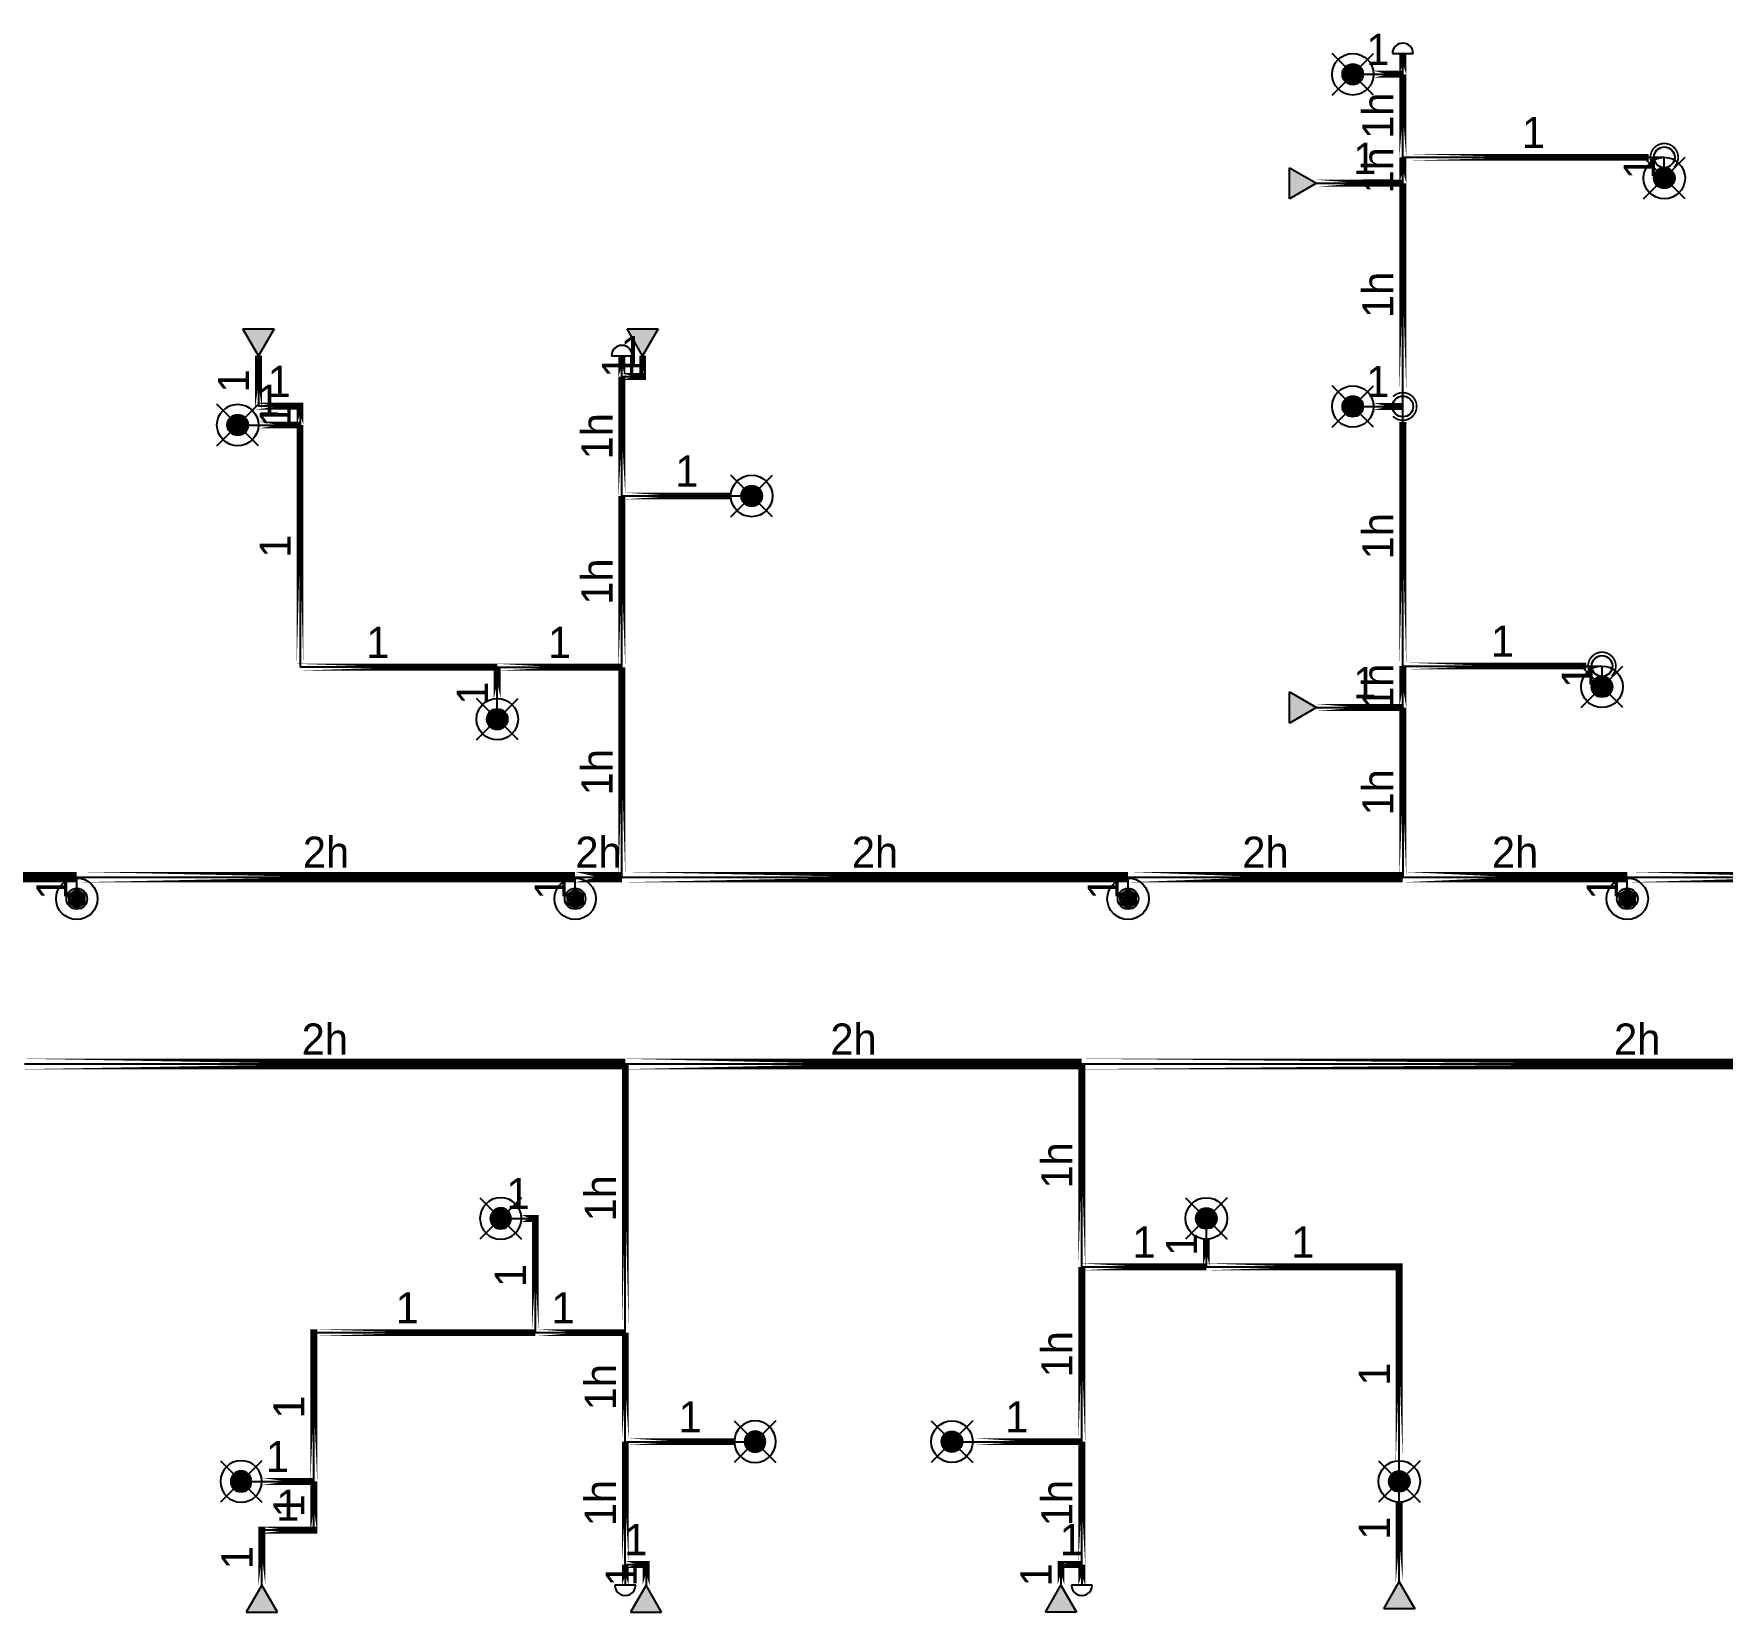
# Model space of a CAD drawing. Header units: inches. Extents: x -3337 to 4781, y -4329 to 3640.
# Drawn here: x -2592.4 to -2104.6, y 112.6 to 568.7 of the extents above; entities that cross this region are included whole.
import ezdxf
from ezdxf.enums import TextEntityAlignment as Align

# ---------------------------------------------------------------- set-up
doc = ezdxf.new("R2010")
doc.units = ezdxf.units.IN
doc.header["$MEASUREMENT"] = 0
for name, color, linetype in [('headdn', 1, 'Continuous'), ('HEIGHT', 1, 'Continuous'), ('PIPEBL', 1, 'Continuous'), ('pipemn', 1, 'Continuous'), ('PIPESPC', 1, 'Continuous'), ('spk-cap', 1, 'Continuous'), ('spk-piperise', 1, 'Continuous'), ('TIDYPIPE', 1, 'Continuous')]:
    doc.layers.add(name, color=color, linetype=linetype)
doc.styles.add('PIPE', font='PIPE.SHX')

# ---------------------------------------------------------------- blocks, each defined once
blk = doc.blocks.new('side2')
for p, q in [((0, 0), (7.79, 4.5)), ((7.79, -4.5), (0, 0)), ((7.79, 4.5), (7.79, -4.5))]:
    blk.add_line(p, q)
blk.add_solid([(7.79, -4.5), (0, 0), (7.79, 4.5)])
blk = doc.blocks.new('dpend2')
for p, q in [((-6, -6), (6, 6)), ((6, -6), (-6, 6))]:
    blk.add_line(p, q)
for radius in [6, 3]:
    blk.add_circle((0, 0), radius)
for points in [[(0, 0), (-3, 0), (-2.08, 2.07)], [(0, 0), (-3, 0), (-2.08, -2.07)], [(0, 0), (0, 3), (-2.12, 2.14)], [(0, 0), (0, -3), (-2.12, -2.14)], [(0, 0), (0, 3), (2.12, 2.14)], [(0, 0), (3, 0), (2.08, 2.07)], [(0, 0), (3, 0), (2.08, -2.07)], [(0, 0), (0, -3), (2.12, -2.14)]]:
    blk.add_solid(points)
blk = doc.blocks.new('dpend1')
for radius in [6, 3]:
    blk.add_circle((0, 0), radius)
for points in [[(0.01, 2.97), (-2.53, -1.59), (-2.62, 1.36)], [(0.01, 2.97), (-2.49, -1.59), (2.52, -1.59)], [(2.52, -1.59), (0.01, 2.97), (2.6, 1.47)], [(2.52, -1.59), (-2.53, -1.59), (0.01, -2.98)]]:
    blk.add_solid(points)
blk = doc.blocks.new('rise')
blk.add_circle((0, 0), 3)
blk = doc.blocks.new('PIPESPC')
at = {"layer": 'PIPESPC', "style": 'PIPE', "width": 0.9}
blk.add_attdef('SIZE', text='', height=9, dxfattribs=at).set_placement((0, 4.02), align=Align.CENTER)
at = {"layer": 'PIPESPC', "style": 'PIPE', "flags": 1}
blk.add_attdef('SCHED', (25.3, 3.89), '', height=9, dxfattribs=at)
blk = doc.blocks.new('CAP')
blk.add_line((0, 3), (0, -3))
blk.add_arc((0, 0), 3, 270, 90)
blk = doc.blocks.new('TIDYRUN')
at = {"const_width": 0.5}
blk.add_lwpolyline([(-2.83, 2.83, -2.414214), (-2.83, -2.83, -1.737895)], format="xyb", dxfattribs=at)

msp = doc.modelspace()

# ---------------------------------------------------------------- linework, layer by layer
at = {"layer": 'HEIGHT'}
msp.add_lwpolyline([(-2291.13, 126.36, 0, 2, 0), (-2291.13, 131.36, 0, 0, 0), (-2291.13, 141.36, 0, 0, 0)], format="xyseb", dxfattribs=at)
at = {"layer": 'PIPEBL'}
for p, q in [((-2196.86, 557), (-2196.86, 563)), ((-2211.31, 557), (-2196.86, 557)), ((-2196.86, 533), (-2196.86, 557)), ((-2196.86, 533), (-2121.31, 533)), ((-2196.86, 525.5), (-2196.86, 533)), ((-2121.31, 527), (-2121.31, 533)), ((-2221.81, 525.5), (-2196.86, 525.5)), ((-2196.86, 461), (-2196.86, 525.5)), ((-2527.5, 475.64), (-2527.5, 461.07)), ((-2422.5, 469.64), (-2422.5, 475.64)), ((-2416.5, 469.64), (-2416.5, 475.64)), ((-2422.5, 435.14), (-2422.5, 469.64)), ((-2422.5, 469.64), (-2416.5, 469.64)), ((-2515.5, 461.07), (-2527.5, 461.07)), ((-2515.5, 461.07), (-2515.5, 455.64)), ((-2211.31, 461), (-2196.86, 461)), ((-2196.86, 386), (-2196.86, 461)), ((-2533.5, 455.64), (-2515.5, 455.64)), ((-2515.5, 455.64), (-2515.5, 385.64)), ((-2422.5, 435.14), (-2385, 435.14)), ((-2422.5, 385.64), (-2422.5, 435.14)), ((-2458.5, 385.64), (-2515.5, 385.64)), ((-2458.5, 370.64), (-2458.5, 385.64)), ((-2458.5, 385.64), (-2422.5, 385.64)), ((-2422.5, 325), (-2422.5, 385.64)), ((-2196.86, 374), (-2196.86, 386)), ((-2196.86, 386), (-2139.31, 386)), ((-2139.31, 386), (-2139.31, 380)), ((-2221.81, 374), (-2196.86, 374)), ((-2196.86, 374), (-2196.86, 325)), ((-2580, 318.74), (-2580, 325)), ((-2436, 318.74), (-2436, 325)), ((-2276.25, 318.74), (-2276.25, 325)), ((-2132, 318.74), (-2132, 325)), ((-2421.51, 193.36), (-2421.51, 271)), ((-2289.63, 212.36), (-2289.63, 271)), ((-2457.51, 226.36), (-2447.51, 226.36)), ((-2447.51, 226.36), (-2447.51, 193.36)), ((-2253.63, 212.36), (-2253.63, 226.36)), ((-2289.63, 161.86), (-2289.63, 212.36)), ((-2289.63, 212.36), (-2253.63, 212.36)), ((-2253.63, 212.36), (-2197.88, 212.36)), ((-2197.88, 150.36), (-2197.88, 212.36)), ((-2511.51, 193.36), (-2447.51, 193.36)), ((-2511.51, 150.36), (-2511.51, 193.36)), ((-2447.51, 193.36), (-2421.51, 193.36)), ((-2421.51, 161.86), (-2421.51, 193.36)), ((-2421.51, 126.36), (-2421.51, 161.86)), ((-2421.51, 161.86), (-2384.01, 161.86)), ((-2327.13, 161.86), (-2289.63, 161.86)), ((-2289.63, 126.36), (-2289.63, 161.86)), ((-2532.51, 150.36), (-2511.51, 150.36)), ((-2511.51, 136.31), (-2511.51, 150.36)), ((-2197.88, 121.36), (-2197.88, 150.36)), ((-2511.51, 136.31), (-2526.51, 136.31)), ((-2526.51, 120.36), (-2526.51, 136.31)), ((-2421.51, 126.36), (-2415.51, 126.36)), ((-2421.51, 126.36), (-2421.51, 120.36)), ((-2415.51, 126.36), (-2415.51, 120.36)), ((-2295.63, 126.36), (-2289.63, 126.36)), ((-2295.63, 126.36), (-2295.63, 120.36)), ((-2289.63, 126.36), (-2289.63, 120.36))]:
    msp.add_line(p, q, dxfattribs=at)
at = {"layer": 'pipemn'}
for p, q in [((-2724, 325), (-2580, 325)), ((-2580, 325), (-2436, 325)), ((-2436, 325), (-2422.5, 325)), ((-2422.5, 325), (-2276.25, 325)), ((-2276.25, 325), (-2196.86, 325)), ((-2196.86, 325), (-2132, 325)), ((-2132, 325), (-2026, 325)), ((-2595.15, 271), (-2421.51, 271)), ((-2421.51, 271), (-2289.63, 271)), ((-2289.63, 271), (-1968.63, 271))]:
    msp.add_line(p, q, dxfattribs=at)
at = {"layer": 'TIDYPIPE'}
for points, const_width in [([(-2196.86, 557), (-2196.86, 563)], 2), ([(-2205.31, 557), (-2196.86, 557)], 2), ([(-2196.86, 533), (-2196.86, 557)], 2), ([(-2196.86, 533), (-2125.81, 533)], 2), ([(-2196.86, 525.5), (-2196.86, 533)], 2), ([(-2221.81, 525.5), (-2196.86, 525.5)], 2), ([(-2196.86, 465.5), (-2196.86, 525.5)], 2), ([(-2527.5, 460.07), (-2527.5, 475.64)], 2), ([(-2422.5, 469.64), (-2422.5, 475.64)], 2), ([(-2416.5, 468.64), (-2416.5, 475.64)], 2), ([(-2422.5, 469.64), (-2415.5, 469.64)], 2), ([(-2422.5, 435.14), (-2422.5, 469.64)], 2), ([(-2528.5, 461.07), (-2514.5, 461.07)], 2), ([(-2515.5, 455.64), (-2515.5, 462.07)], 2), ([(-2205.31, 461), (-2196.86, 461)], 2), ([(-2527.5, 455.64), (-2515.5, 455.64)], 2), ([(-2515.5, 384.64), (-2515.5, 455.64)], 2), ([(-2196.86, 386), (-2196.86, 456.5)], 2), ([(-2422.5, 435.14), (-2391, 435.14)], 2), ([(-2422.5, 385.64), (-2422.5, 435.14)], 2), ([(-2516.5, 385.64), (-2458.5, 385.64)], 2), ([(-2458.5, 385.64), (-2422.5, 385.64)], 2), ([(-2458.5, 376.64), (-2458.5, 385.64)], 2), ([(-2422.5, 325), (-2422.5, 385.64)], 2), ([(-2196.86, 374), (-2196.86, 386)], 2), ([(-2196.86, 386), (-2143.81, 386)], 2), ([(-2221.81, 374), (-2196.86, 374)], 2), ([(-2196.86, 325), (-2196.86, 374)], 2), ([(-2724, 325), (-2580, 325)], 3), ([(-2580, 325), (-2436, 325)], 3), ([(-2436, 325), (-2422.5, 325)], 3), ([(-2422.5, 325), (-2276.25, 325)], 3), ([(-2276.25, 325), (-2196.86, 325)], 3), ([(-2196.86, 325), (-2132, 325)], 3), ([(-2132, 325), (-2026, 325)], 3), ([(-2595.15, 271), (-2421.51, 271)], 3), ([(-2421.51, 271), (-2289.63, 271)], 3), ([(-2421.51, 193.36), (-2421.51, 271)], 2), ([(-2289.63, 271), (-1968.63, 271)], 3), ([(-2289.63, 212.36), (-2289.63, 271)], 2), ([(-2451.51, 226.36), (-2446.51, 226.36)], 2), ([(-2447.51, 193.36), (-2447.51, 227.36)], 2), ([(-2253.63, 212.36), (-2253.63, 220.36)], 2), ([(-2289.63, 212.36), (-2253.63, 212.36)], 2), ([(-2289.63, 161.86), (-2289.63, 212.36)], 2), ([(-2253.63, 212.36), (-2196.88, 212.36)], 2), ([(-2197.88, 156.36), (-2197.88, 213.36)], 2), ([(-2511.51, 150.36), (-2511.51, 194.36)], 2), ([(-2512.51, 193.36), (-2447.51, 193.36)], 2), ([(-2447.51, 193.36), (-2421.51, 193.36)], 2), ([(-2421.51, 161.86), (-2421.51, 193.36)], 2), ([(-2421.51, 161.86), (-2390.01, 161.86)], 2), ([(-2421.51, 126.36), (-2421.51, 161.86)], 2), ([(-2321.13, 161.86), (-2289.63, 161.86)], 2), ([(-2289.63, 126.36), (-2289.63, 161.86)], 2), ([(-2526.51, 150.36), (-2511.51, 150.36)], 2), ([(-2511.51, 135.31), (-2511.51, 150.36)], 2), ([(-2197.88, 121.36), (-2197.88, 144.36)], 2), ([(-2527.51, 136.31), (-2510.51, 136.31)], 2), ([(-2526.51, 120.36), (-2526.51, 137.31)], 2), ([(-2421.51, 126.36), (-2414.51, 126.36)], 2), ([(-2421.51, 120.36), (-2421.51, 126.36)], 2), ([(-2415.51, 120.36), (-2415.51, 127.36)], 2), ([(-2296.63, 126.36), (-2289.63, 126.36)], 2), ([(-2295.63, 120.36), (-2295.63, 127.36)], 2), ([(-2289.63, 120.36), (-2289.63, 126.36)], 2)]:
    msp.add_lwpolyline(points, close=True, dxfattribs=dict(at, const_width=const_width))

# ---------------------------------------------------------------- block references
at = {"layer": 'headdn'}
for name, p in [('dpend2', (-2211.31, 557)), ('dpend2', (-2121.31, 527)), ('dpend2', (-2211.31, 461)), ('dpend2', (-2533.5, 455.64)), ('dpend2', (-2385, 435.14)), ('dpend2', (-2139.31, 380)), ('dpend2', (-2458.5, 370.64)), ('dpend1', (-2580, 318.74)), ('dpend1', (-2436, 318.74)), ('dpend1', (-2276.25, 318.74)), ('dpend1', (-2132, 318.74))]:
    msp.add_blockref(name, p, dxfattribs=at)
for name, p, rotation in [('side2', (-2221.81, 525.5), 180), ('side2', (-2527.5, 475.64), 90), ('side2', (-2416.5, 475.64), 90), ('side2', (-2221.81, 374), 180), ('dpend2', (-2253.63, 226.36), 180), ('dpend2', (-2327.13, 161.86), 180), ('dpend2', (-2197.88, 150.36), 180), ('side2', (-2295.63, 120.36), 270), ('side2', (-2197.88, 121.36), 270)]:
    msp.add_blockref(name, p, dxfattribs=dict(at, rotation=rotation))
at = {"layer": 'headdn', "extrusion": (0, 0, -1), "zscale": -1}
for name, p, rotation in [('dpend2', (2457.51, 226.36), 180), ('dpend2', (2384.01, 161.86), 180), ('dpend2', (2532.51, 150.36), 180), ('side2', (2526.51, 120.36), 270), ('side2', (2415.51, 120.36), 270)]:
    msp.add_blockref(name, p, dxfattribs=dict(at, rotation=rotation))
at = {"layer": 'PIPESPC'}
ref = msp.add_blockref('PIPESPC', (-2204.08, 557), dxfattribs=at)
ref.add_attrib('SIZE', '1', dxfattribs={"color": 0, "height": 9, "style": 'PIPE'}).set_placement((-2204.08, 557), align=Align.BOTTOM_CENTER)
ref = msp.add_blockref('PIPESPC', (-2196.86, 545), dxfattribs=dict(at, rotation=90))
ref.add_attrib('SIZE', '1h', dxfattribs={"color": 0, "height": 9, "rotation": 90, "style": 'PIPE'}).set_placement((-2196.86, 545), align=Align.BOTTOM_CENTER)
ref = msp.add_blockref('PIPESPC', (-2159.08, 533), dxfattribs=at)
ref.add_attrib('SIZE', '1', dxfattribs={"color": 0, "height": 9, "style": 'PIPE'}).set_placement((-2159.08, 533), align=Align.BOTTOM_CENTER)
ref = msp.add_blockref('PIPESPC', (-2207.83, 525.5), dxfattribs=at)
ref.add_attrib('SIZE', '1', dxfattribs={"color": 0, "height": 9, "style": 'PIPE'}).set_placement((-2207.83, 525.5), align=Align.BOTTOM_CENTER)
ref = msp.add_blockref('PIPESPC', (-2196.86, 529.25), dxfattribs=dict(at, rotation=90))
ref.add_attrib('SIZE', '1h', dxfattribs={"color": 0, "height": 9, "rotation": 90, "style": 'PIPE'}).set_placement((-2196.86, 529.25), align=Align.BOTTOM_CENTER)
ref = msp.add_blockref('PIPESPC', (-2121.31, 530), dxfattribs=dict(at, rotation=90))
ref.add_attrib('SIZE', '1', dxfattribs={"color": 0, "height": 9, "rotation": 90, "style": 'PIPE'}).set_placement((-2121.31, 530), align=Align.BOTTOM_CENTER)
ref = msp.add_blockref('PIPESPC', (-2196.86, 493.25), dxfattribs=dict(at, rotation=90))
ref.add_attrib('SIZE', '1h', dxfattribs={"color": 0, "height": 9, "rotation": 90, "style": 'PIPE'}).set_placement((-2196.86, 493.25), align=Align.BOTTOM_CENTER)
ref = msp.add_blockref('PIPESPC', (-2419.5, 469.64), dxfattribs=at)
ref.add_attrib('SIZE', '1', dxfattribs={"color": 0, "height": 9, "style": 'PIPE'}).set_placement((-2419.5, 469.64), align=Align.BOTTOM_CENTER)
ref = msp.add_blockref('PIPESPC', (-2416.5, 472.64), dxfattribs=dict(at, rotation=90))
ref.add_attrib('SIZE', '1', dxfattribs={"color": 0, "height": 9, "rotation": 90, "style": 'PIPE'}).set_placement((-2416.5, 472.64), align=Align.BOTTOM_CENTER)
ref = msp.add_blockref('PIPESPC', (-2527.5, 468.35), dxfattribs=dict(at, rotation=90))
ref.add_attrib('SIZE', '1', dxfattribs={"color": 0, "height": 9, "rotation": 90, "style": 'PIPE'}).set_placement((-2527.5, 468.35), align=Align.BOTTOM_CENTER)
ref = msp.add_blockref('PIPESPC', (-2521.5, 461.07), dxfattribs=at)
ref.add_attrib('SIZE', '1', dxfattribs={"color": 0, "height": 9, "style": 'PIPE'}).set_placement((-2521.5, 461.07), align=Align.BOTTOM_CENTER)
ref = msp.add_blockref('PIPESPC', (-2204.08, 461), dxfattribs=at)
ref.add_attrib('SIZE', '1', dxfattribs={"color": 0, "height": 9, "style": 'PIPE'}).set_placement((-2204.08, 461), align=Align.BOTTOM_CENTER)
ref = msp.add_blockref('PIPESPC', (-2524.5, 455.64), dxfattribs=at)
ref.add_attrib('SIZE', '1', dxfattribs={"color": 0, "height": 9, "style": 'PIPE'}).set_placement((-2524.5, 455.64), align=Align.BOTTOM_CENTER)
ref = msp.add_blockref('PIPESPC', (-2515.5, 458.35), dxfattribs=dict(at, rotation=90))
ref.add_attrib('SIZE', '1', dxfattribs={"color": 0, "height": 9, "rotation": 90, "style": 'PIPE'}).set_placement((-2515.5, 458.35), align=Align.BOTTOM_CENTER)
ref = msp.add_blockref('PIPESPC', (-2422.5, 452.39), dxfattribs=dict(at, rotation=90))
ref.add_attrib('SIZE', '1h', dxfattribs={"color": 0, "height": 9, "rotation": 90, "style": 'PIPE'}).set_placement((-2422.5, 452.39), align=Align.BOTTOM_CENTER)
ref = msp.add_blockref('PIPESPC', (-2403.75, 435.14), dxfattribs=at)
ref.add_attrib('SIZE', '1', dxfattribs={"color": 0, "height": 9, "style": 'PIPE'}).set_placement((-2403.75, 435.14), align=Align.BOTTOM_CENTER)
ref = msp.add_blockref('PIPESPC', (-2196.86, 423.5), dxfattribs=dict(at, rotation=90))
ref.add_attrib('SIZE', '1h', dxfattribs={"color": 0, "height": 9, "rotation": 90, "style": 'PIPE'}).set_placement((-2196.86, 423.5), align=Align.BOTTOM_CENTER)
ref = msp.add_blockref('PIPESPC', (-2515.5, 420.64), dxfattribs=dict(at, rotation=89.99999999999926))
ref.add_attrib('SIZE', '1', dxfattribs={"color": 0, "height": 9, "rotation": 90, "style": 'PIPE'}).set_placement((-2515.5, 420.64), align=Align.BOTTOM_CENTER)
ref = msp.add_blockref('PIPESPC', (-2422.5, 410.39), dxfattribs=dict(at, rotation=90))
ref.add_attrib('SIZE', '1h', dxfattribs={"color": 0, "height": 9, "rotation": 90, "style": 'PIPE'}).set_placement((-2422.5, 410.39), align=Align.BOTTOM_CENTER)
ref = msp.add_blockref('PIPESPC', (-2493, 385.64), dxfattribs=at)
ref.add_attrib('SIZE', '1', dxfattribs={"color": 0, "height": 9, "style": 'PIPE'}).set_placement((-2493, 385.64), align=Align.BOTTOM_CENTER)
ref = msp.add_blockref('PIPESPC', (-2440.5, 385.64), dxfattribs=at)
ref.add_attrib('SIZE', '1', dxfattribs={"color": 0, "height": 9, "style": 'PIPE'}).set_placement((-2440.5, 385.64), align=Align.BOTTOM_CENTER)
ref = msp.add_blockref('PIPESPC', (-2168.08, 386), dxfattribs=at)
ref.add_attrib('SIZE', '1', dxfattribs={"color": 0, "height": 9, "style": 'PIPE'}).set_placement((-2168.08, 386), align=Align.BOTTOM_CENTER)
ref = msp.add_blockref('PIPESPC', (-2207.83, 374), dxfattribs=at)
ref.add_attrib('SIZE', '1', dxfattribs={"color": 0, "height": 9, "style": 'PIPE'}).set_placement((-2207.83, 374), align=Align.BOTTOM_CENTER)
ref = msp.add_blockref('PIPESPC', (-2196.86, 380), dxfattribs=dict(at, rotation=90))
ref.add_attrib('SIZE', '1h', dxfattribs={"color": 0, "height": 9, "rotation": 90, "style": 'PIPE'}).set_placement((-2196.86, 380), align=Align.BOTTOM_CENTER)
ref = msp.add_blockref('PIPESPC', (-2139.31, 383), dxfattribs=dict(at, rotation=90))
ref.add_attrib('SIZE', '1', dxfattribs={"color": 0, "height": 9, "rotation": 90, "style": 'PIPE'}).set_placement((-2139.31, 383), align=Align.BOTTOM_CENTER)
ref = msp.add_blockref('PIPESPC', (-2458.5, 378.14), dxfattribs=dict(at, rotation=90))
ref.add_attrib('SIZE', '1', dxfattribs={"color": 0, "height": 9, "rotation": 90, "style": 'PIPE'}).set_placement((-2458.5, 378.14), align=Align.BOTTOM_CENTER)
ref = msp.add_blockref('PIPESPC', (-2422.5, 355.32), dxfattribs=dict(at, rotation=90))
ref.add_attrib('SIZE', '1h', dxfattribs={"color": 0, "height": 9, "rotation": 90, "style": 'PIPE'}).set_placement((-2422.5, 355.32), align=Align.BOTTOM_CENTER)
ref = msp.add_blockref('PIPESPC', (-2196.86, 349.5), dxfattribs=dict(at, rotation=90))
ref.add_attrib('SIZE', '1h', dxfattribs={"color": 0, "height": 9, "rotation": 90, "style": 'PIPE'}).set_placement((-2196.86, 349.5), align=Align.BOTTOM_CENTER)
ref = msp.add_blockref('PIPESPC', (-2508, 325), dxfattribs=at)
ref.add_attrib('SIZE', '2h', dxfattribs={"color": 0, "height": 9, "style": 'PIPE'}).set_placement((-2508, 325), align=Align.BOTTOM_CENTER)
ref = msp.add_blockref('PIPESPC', (-2429.25, 325), dxfattribs=at)
ref.add_attrib('SIZE', '2h', dxfattribs={"color": 0, "height": 9, "style": 'PIPE'}).set_placement((-2429.25, 325), align=Align.BOTTOM_CENTER)
ref = msp.add_blockref('PIPESPC', (-2349.38, 325), dxfattribs=at)
ref.add_attrib('SIZE', '2h', dxfattribs={"color": 0, "height": 9, "style": 'PIPE'}).set_placement((-2349.38, 325), align=Align.BOTTOM_CENTER)
ref = msp.add_blockref('PIPESPC', (-2236.55, 325), dxfattribs=at)
ref.add_attrib('SIZE', '2h', dxfattribs={"color": 0, "height": 9, "style": 'PIPE'}).set_placement((-2236.55, 325), align=Align.BOTTOM_CENTER)
ref = msp.add_blockref('PIPESPC', (-2164.43, 325), dxfattribs=at)
ref.add_attrib('SIZE', '2h', dxfattribs={"color": 0, "height": 9, "style": 'PIPE'}).set_placement((-2164.43, 325), align=Align.BOTTOM_CENTER)
ref = msp.add_blockref('PIPESPC', (-2580, 321.87), dxfattribs=dict(at, rotation=90))
ref.add_attrib('SIZE', '1', dxfattribs={"color": 0, "height": 9, "rotation": 90, "style": 'PIPE'}).set_placement((-2580, 321.87), align=Align.BOTTOM_CENTER)
ref = msp.add_blockref('PIPESPC', (-2436, 321.87), dxfattribs=dict(at, rotation=90))
ref.add_attrib('SIZE', '1', dxfattribs={"color": 0, "height": 9, "rotation": 90, "style": 'PIPE'}).set_placement((-2436, 321.87), align=Align.BOTTOM_CENTER)
ref = msp.add_blockref('PIPESPC', (-2276.25, 321.87), dxfattribs=dict(at, rotation=90))
ref.add_attrib('SIZE', '1', dxfattribs={"color": 0, "height": 9, "rotation": 90, "style": 'PIPE'}).set_placement((-2276.25, 321.87), align=Align.BOTTOM_CENTER)
ref = msp.add_blockref('PIPESPC', (-2132, 321.87), dxfattribs=dict(at, rotation=90.0000000000166))
ref.add_attrib('SIZE', '1', dxfattribs={"color": 0, "height": 9, "rotation": 90, "style": 'PIPE'}).set_placement((-2132, 321.87), align=Align.BOTTOM_CENTER)
ref = msp.add_blockref('PIPESPC', (-2508.33, 271), dxfattribs=at)
ref.add_attrib('SIZE', '2h', dxfattribs={"color": 0, "height": 9, "style": 'PIPE'}).set_placement((-2508.33, 271), align=Align.BOTTOM_CENTER)
ref = msp.add_blockref('PIPESPC', (-2355.57, 271), dxfattribs=at)
ref.add_attrib('SIZE', '2h', dxfattribs={"color": 0, "height": 9, "style": 'PIPE'}).set_placement((-2355.57, 271), align=Align.BOTTOM_CENTER)
ref = msp.add_blockref('PIPESPC', (-2129.13, 271), dxfattribs=at)
ref.add_attrib('SIZE', '2h', dxfattribs={"color": 0, "height": 9, "style": 'PIPE'}).set_placement((-2129.13, 271), align=Align.BOTTOM_CENTER)
ref = msp.add_blockref('PIPESPC', (-2289.63, 241.68), dxfattribs=dict(at, rotation=90))
ref.add_attrib('SIZE', '1h', dxfattribs={"color": 0, "height": 9, "rotation": 90, "style": 'PIPE'}).set_placement((-2289.63, 241.68), align=Align.BOTTOM_CENTER)
ref = msp.add_blockref('PIPESPC', (-2452.51, 226.36), dxfattribs=at)
ref.add_attrib('SIZE', '1', dxfattribs={"color": 0, "height": 9, "style": 'PIPE'}).set_placement((-2452.51, 226.36), align=Align.BOTTOM_CENTER)
ref = msp.add_blockref('PIPESPC', (-2421.51, 232.18), dxfattribs=dict(at, rotation=90))
ref.add_attrib('SIZE', '1h', dxfattribs={"color": 0, "height": 9, "rotation": 90, "style": 'PIPE'}).set_placement((-2421.51, 232.18), align=Align.BOTTOM_CENTER)
ref = msp.add_blockref('PIPESPC', (-2271.63, 212.36), dxfattribs=at)
ref.add_attrib('SIZE', '1', dxfattribs={"color": 0, "height": 9, "style": 'PIPE'}).set_placement((-2271.63, 212.36), align=Align.BOTTOM_CENTER)
ref = msp.add_blockref('PIPESPC', (-2253.63, 218.86), dxfattribs=dict(at, rotation=90))
ref.add_attrib('SIZE', '1', dxfattribs={"color": 0, "height": 9, "rotation": 90, "style": 'PIPE'}).set_placement((-2253.63, 218.86), align=Align.BOTTOM_CENTER)
ref = msp.add_blockref('PIPESPC', (-2225.75, 212.36), dxfattribs=at)
ref.add_attrib('SIZE', '1', dxfattribs={"color": 0, "height": 9, "style": 'PIPE'}).set_placement((-2225.75, 212.36), align=Align.BOTTOM_CENTER)
ref = msp.add_blockref('PIPESPC', (-2447.51, 209.86), dxfattribs=dict(at, rotation=89.99999999999842))
ref.add_attrib('SIZE', '1', dxfattribs={"color": 0, "height": 9, "rotation": 90, "style": 'PIPE'}).set_placement((-2447.51, 209.86), align=Align.BOTTOM_CENTER)
ref = msp.add_blockref('PIPESPC', (-2484.51, 193.36), dxfattribs=at)
ref.add_attrib('SIZE', '1', dxfattribs={"color": 0, "height": 9, "style": 'PIPE'}).set_placement((-2484.51, 193.36), align=Align.BOTTOM_CENTER)
ref = msp.add_blockref('PIPESPC', (-2439.51, 193.36), dxfattribs=at)
ref.add_attrib('SIZE', '1', dxfattribs={"color": 0, "height": 9, "style": 'PIPE'}).set_placement((-2439.51, 193.36), align=Align.BOTTOM_CENTER)
ref = msp.add_blockref('PIPESPC', (-2289.63, 187.11), dxfattribs=dict(at, rotation=90))
ref.add_attrib('SIZE', '1h', dxfattribs={"color": 0, "height": 9, "rotation": 90, "style": 'PIPE'}).set_placement((-2289.63, 187.11), align=Align.BOTTOM_CENTER)
ref = msp.add_blockref('PIPESPC', (-2421.51, 177.61), dxfattribs=dict(at, rotation=90))
ref.add_attrib('SIZE', '1h', dxfattribs={"color": 0, "height": 9, "rotation": 90, "style": 'PIPE'}).set_placement((-2421.51, 177.61), align=Align.BOTTOM_CENTER)
ref = msp.add_blockref('PIPESPC', (-2197.88, 181.36), dxfattribs=dict(at, rotation=90))
ref.add_attrib('SIZE', '1', dxfattribs={"color": 0, "height": 9, "rotation": 90, "style": 'PIPE'}).set_placement((-2197.88, 181.36), align=Align.BOTTOM_CENTER)
ref = msp.add_blockref('PIPESPC', (-2511.51, 171.86), dxfattribs=dict(at, rotation=90))
ref.add_attrib('SIZE', '1', dxfattribs={"color": 0, "height": 9, "rotation": 90, "style": 'PIPE'}).set_placement((-2511.51, 171.86), align=Align.BOTTOM_CENTER)
ref = msp.add_blockref('PIPESPC', (-2402.76, 161.86), dxfattribs=at)
ref.add_attrib('SIZE', '1', dxfattribs={"color": 0, "height": 9, "style": 'PIPE'}).set_placement((-2402.76, 161.86), align=Align.BOTTOM_CENTER)
ref = msp.add_blockref('PIPESPC', (-2308.38, 161.86), dxfattribs=at)
ref.add_attrib('SIZE', '1', dxfattribs={"color": 0, "height": 9, "style": 'PIPE'}).set_placement((-2308.38, 161.86), align=Align.BOTTOM_CENTER)
ref = msp.add_blockref('PIPESPC', (-2522.01, 150.36), dxfattribs=at)
ref.add_attrib('SIZE', '1', dxfattribs={"color": 0, "height": 9, "style": 'PIPE'}).set_placement((-2522.01, 150.36), align=Align.BOTTOM_CENTER)
ref = msp.add_blockref('PIPESPC', (-2519.01, 136.31), dxfattribs=at)
ref.add_attrib('SIZE', '1', dxfattribs={"color": 0, "height": 9, "style": 'PIPE'}).set_placement((-2519.01, 136.31), align=Align.BOTTOM_CENTER)
ref = msp.add_blockref('PIPESPC', (-2421.51, 144.11), dxfattribs=dict(at, rotation=90))
ref.add_attrib('SIZE', '1h', dxfattribs={"color": 0, "height": 9, "rotation": 90, "style": 'PIPE'}).set_placement((-2421.51, 144.11), align=Align.BOTTOM_CENTER)
ref = msp.add_blockref('PIPESPC', (-2289.63, 144.11), dxfattribs=dict(at, rotation=90))
ref.add_attrib('SIZE', '1h', dxfattribs={"color": 0, "height": 9, "rotation": 90, "style": 'PIPE'}).set_placement((-2289.63, 144.11), align=Align.BOTTOM_CENTER)
ref = msp.add_blockref('PIPESPC', (-2511.51, 143.34), dxfattribs=dict(at, rotation=90))
ref.add_attrib('SIZE', '1', dxfattribs={"color": 0, "height": 9, "rotation": 90, "style": 'PIPE'}).set_placement((-2511.51, 143.34), align=Align.BOTTOM_CENTER)
ref = msp.add_blockref('PIPESPC', (-2418.51, 126.36), dxfattribs=at)
ref.add_attrib('SIZE', '1', dxfattribs={"color": 0, "height": 9, "style": 'PIPE'}).set_placement((-2418.51, 126.36), align=Align.BOTTOM_CENTER)
ref = msp.add_blockref('PIPESPC', (-2292.63, 126.36), dxfattribs=at)
ref.add_attrib('SIZE', '1', dxfattribs={"color": 0, "height": 9, "style": 'PIPE'}).set_placement((-2292.63, 126.36), align=Align.BOTTOM_CENTER)
ref = msp.add_blockref('PIPESPC', (-2197.88, 136.86), dxfattribs=dict(at, rotation=90))
ref.add_attrib('SIZE', '1', dxfattribs={"color": 0, "height": 9, "rotation": 90, "style": 'PIPE'}).set_placement((-2197.88, 136.86), align=Align.BOTTOM_CENTER)
ref = msp.add_blockref('PIPESPC', (-2526.51, 128.34), dxfattribs=dict(at, rotation=90))
ref.add_attrib('SIZE', '1', dxfattribs={"color": 0, "height": 9, "rotation": 90, "style": 'PIPE'}).set_placement((-2526.51, 128.34), align=Align.BOTTOM_CENTER)
ref = msp.add_blockref('PIPESPC', (-2415.51, 123.36), dxfattribs=dict(at, rotation=90))
ref.add_attrib('SIZE', '1', dxfattribs={"color": 0, "height": 9, "rotation": 90, "style": 'PIPE'}).set_placement((-2415.51, 123.36), align=Align.BOTTOM_CENTER)
ref = msp.add_blockref('PIPESPC', (-2295.63, 123.36), dxfattribs=dict(at, rotation=90))
ref.add_attrib('SIZE', '1', dxfattribs={"color": 0, "height": 9, "rotation": 90, "style": 'PIPE'}).set_placement((-2295.63, 123.36), align=Align.BOTTOM_CENTER)
at = {"layer": 'spk-cap'}
for p, rotation in [((-2196.86, 563), 90.00000000002773), ((-2422.5, 475.64), 90.00000000002773), ((-2421.51, 120.36), 270.0000000000834), ((-2289.63, 120.36), 270.0000000000834)]:
    msp.add_blockref('CAP', p, dxfattribs=dict(at, rotation=rotation))
at = {"layer": 'spk-piperise'}
for p in [(-2121.31, 533), (-2139.31, 386)]:
    msp.add_blockref('rise', p, dxfattribs=at)
at = {"layer": 'spk-piperise', "rotation": 270.0000000000834}
msp.add_blockref('rise', (-2196.86, 461), dxfattribs=at)
at = {"layer": 'TIDYPIPE', "rotation": 90}
for p in [(-2121.31, 533), (-2139.31, 386)]:
    msp.add_blockref('TIDYRUN', p, dxfattribs=at)
at = {"layer": 'TIDYPIPE'}
msp.add_blockref('TIDYRUN', (-2196.86, 461), dxfattribs=at)

doc.saveas('drawing.dxf')
